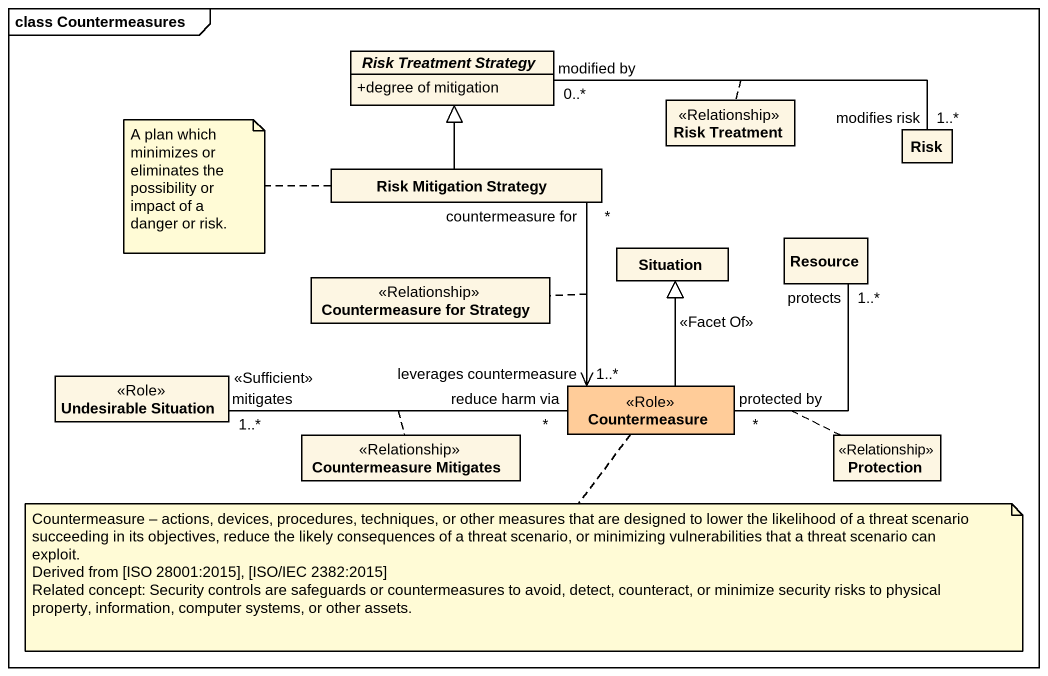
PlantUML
@startuml
mainframe class Countermeasures
hide circle
hide empty members
skinparam classAttributeIconSize 0
abstract class "Risk Treatment Strategy" as Risk_Treatment_Strategy {
  +degree of mitigation
}
class "Risk Treatment" as Risk_Treatment <<Relationship>>
class Risk
class "Risk Mitigation Strategy" as Risk_Mitigation_Strategy
class Situation
class Resource
class "Countermeasure for Strategy" as Countermeasure_for_Strategy <<Relationship>>
class "Undesirable Situation" as Undesirable_Situation <<Role>>
class Countermeasure <<Role>> #FFCC99
class "Countermeasure Mitigates" as Countermeasure_Mitigates <<Relationship>>
class Protection <<Relationship>>
Risk_Treatment_Strategy "modified by\n0..*" -right- "modifies risk\n1..*" Risk
(Risk_Treatment_Strategy, Risk) .. Risk_Treatment
Risk_Mitigation_Strategy -up-|> Risk_Treatment_Strategy
Risk_Mitigation_Strategy "countermeasure for\n*" --> "leverages countermeasure\n1..*" Countermeasure
(Risk_Mitigation_Strategy, Countermeasure) .. Countermeasure_for_Strategy
Undesirable_Situation "mitigates\n<<Sufficient>>\n1..*" -right- "reduce harm via\n*" Countermeasure
(Undesirable_Situation, Countermeasure) .. Countermeasure_Mitigates
Countermeasure -up-|> Situation : <<Facet Of>>
Countermeasure "protected by\n*" -up- "protects\n1..*" Resource
(Countermeasure, Resource) .. Protection
note left of Risk_Mitigation_Strategy : A plan which minimizes or eliminates the possibility or impact of a danger or risk.
note bottom of Countermeasure
  Countermeasure – actions, devices, procedures, techniques, or other measures that are designed to lower the likelihood of a threat scenario succeeding in its objectives, reduce the likely consequences of a threat scenario, or minimizing vulnerabilities that a threat scenario can exploit.
  Derived from [ISO 28001:2015], [ISO/IEC 2382:2015]
  Related concept: Security controls are safeguards or countermeasures to avoid, detect, counteract, or minimize security risks to physical property, information, computer systems, or other assets.
end note
@enduml
